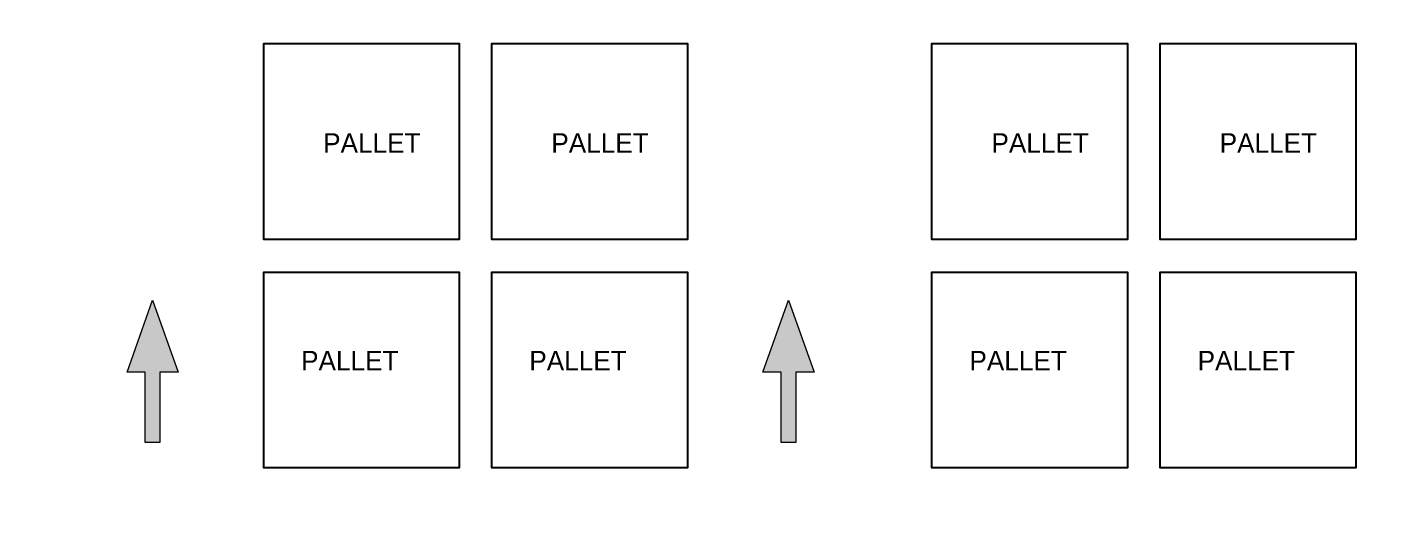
# Model space of a CAD drawing. Header units: centimetres. Extents: x 370416 to 395283, y 44791 to 69658.
# Drawn here: x 379514 to 380352, y 56250 to 56548 of the extents above; entities that cross this region are included whole.
import ezdxf

# ---------------------------------------------------------------- set-up
doc = ezdxf.new("R2010")
doc.units = ezdxf.units.CM
doc.layers.add('LVI_FLOOR BEDS - GENERAL', color=254, linetype='Continuous')
doc.layers.add('SPN-FURNITURE', color=7, linetype='Continuous')
doc.layers.add('SPN-DIM', color=8, linetype='Continuous', lineweight=15)
doc.styles.add('ARIAL', font='arial.ttf')

msp = doc.modelspace()

# ---------------------------------------------------------------- hatches: boundary and pattern name
at = {"layer": 'LVI_FLOOR BEDS - GENERAL', "lineweight": -3, "transparency": 33554508}
h = msp.add_hatch(color=1, dxfattribs=at)
h.dxf.hatch_style = 1
h.paths.add_polyline_path([(379594.95, 56293.48), (379585.95, 56293.48), (379585.95, 56336.58), (379574.72, 56336.58), (379590.45, 56380.6), (379606.18, 56336.58), (379594.95, 56336.58)])
h = msp.add_hatch(color=1, dxfattribs=at)
h.dxf.hatch_style = 1
h.paths.add_polyline_path([(379594.95, 56293.48), (379585.95, 56293.48), (379585.95, 56336.58), (379574.72, 56336.58), (379590.45, 56380.6), (379606.18, 56336.58), (379594.95, 56336.58)])
h = msp.add_hatch(color=1, dxfattribs=at)
h.dxf.hatch_style = 1
h.paths.add_polyline_path([(379594.95, 56293.48), (379585.95, 56293.48), (379585.95, 56336.58), (379574.72, 56336.58), (379590.45, 56380.6), (379606.18, 56336.58), (379594.95, 56336.58)])
h = msp.add_hatch(color=1, dxfattribs=at)
h.dxf.hatch_style = 1
h.paths.add_polyline_path([(379594.95, 56293.48), (379585.95, 56293.48), (379585.95, 56336.58), (379574.72, 56336.58), (379590.45, 56380.6), (379606.18, 56336.58), (379594.95, 56336.58)])
h = msp.add_hatch(color=1, dxfattribs=at)
h.dxf.hatch_style = 1
h.paths.add_polyline_path([(379594.95, 56293.48), (379585.95, 56293.48), (379585.95, 56336.58), (379574.72, 56336.58), (379590.45, 56380.6), (379606.18, 56336.58), (379594.95, 56336.58)])
h = msp.add_hatch(color=1, dxfattribs=at)
h.dxf.hatch_style = 1
h.paths.add_polyline_path([(379594.95, 56293.48), (379585.95, 56293.48), (379585.95, 56336.58), (379574.72, 56336.58), (379590.45, 56380.6), (379606.18, 56336.58), (379594.95, 56336.58)])
h = msp.add_hatch(color=1, dxfattribs=at)
h.dxf.hatch_style = 1
h.paths.add_polyline_path([(379594.95, 56293.48), (379585.95, 56293.48), (379585.95, 56336.58), (379574.72, 56336.58), (379590.45, 56380.6), (379606.18, 56336.58), (379594.95, 56336.58)])
h = msp.add_hatch(color=1, dxfattribs=at)
h.dxf.hatch_style = 1
h.paths.add_polyline_path([(379594.95, 56293.48), (379585.95, 56293.48), (379585.95, 56336.58), (379574.72, 56336.58), (379590.45, 56380.6), (379606.18, 56336.58), (379594.95, 56336.58)])
h = msp.add_hatch(color=1, dxfattribs=at)
h.dxf.hatch_style = 1
h.paths.add_polyline_path([(379594.95, 56293.48), (379585.95, 56293.48), (379585.95, 56336.58), (379574.72, 56336.58), (379590.45, 56380.6), (379606.18, 56336.58), (379594.95, 56336.58)])
h = msp.add_hatch(color=1, dxfattribs=at)
h.dxf.hatch_style = 1
h.paths.add_polyline_path([(379594.95, 56293.48), (379585.95, 56293.48), (379585.95, 56336.58), (379574.72, 56336.58), (379590.45, 56380.6), (379606.18, 56336.58), (379594.95, 56336.58)])
h = msp.add_hatch(color=1, dxfattribs=at)
h.dxf.hatch_style = 1
h.paths.add_polyline_path([(379594.95, 56293.48), (379585.95, 56293.48), (379585.95, 56336.58), (379574.72, 56336.58), (379590.45, 56380.6), (379606.18, 56336.58), (379594.95, 56336.58)])
h = msp.add_hatch(color=1, dxfattribs=at)
h.dxf.hatch_style = 1
h.paths.add_polyline_path([(379594.95, 56293.48), (379585.95, 56293.48), (379585.95, 56336.58), (379574.72, 56336.58), (379590.45, 56380.6), (379606.18, 56336.58), (379594.95, 56336.58)])
h = msp.add_hatch(color=1, dxfattribs=at)
h.dxf.hatch_style = 1
h.paths.add_polyline_path([(379594.95, 56293.48), (379585.95, 56293.48), (379585.95, 56336.58), (379574.72, 56336.58), (379590.45, 56380.6), (379606.18, 56336.58), (379594.95, 56336.58)])
h = msp.add_hatch(color=1, dxfattribs=at)
h.dxf.hatch_style = 1
h.paths.add_polyline_path([(379594.95, 56293.48), (379585.95, 56293.48), (379585.95, 56336.58), (379574.72, 56336.58), (379590.45, 56380.6), (379606.18, 56336.58), (379594.95, 56336.58)])
h = msp.add_hatch(color=1, dxfattribs=at)
h.dxf.hatch_style = 1
h.paths.add_polyline_path([(379594.95, 56293.48), (379585.95, 56293.48), (379585.95, 56336.58), (379574.72, 56336.58), (379590.45, 56380.6), (379606.18, 56336.58), (379594.95, 56336.58)])
h = msp.add_hatch(color=1, dxfattribs=at)
h.dxf.hatch_style = 1
h.paths.add_polyline_path([(379594.95, 56293.48), (379585.95, 56293.48), (379585.95, 56336.58), (379574.72, 56336.58), (379590.45, 56380.6), (379606.18, 56336.58), (379594.95, 56336.58)])
h = msp.add_hatch(color=1, dxfattribs=at)
h.dxf.hatch_style = 1
h.paths.add_polyline_path([(379594.95, 56293.48), (379585.95, 56293.48), (379585.95, 56336.58), (379574.72, 56336.58), (379590.45, 56380.6), (379606.18, 56336.58), (379594.95, 56336.58)])
h = msp.add_hatch(color=1, dxfattribs=at)
h.dxf.hatch_style = 1
h.paths.add_polyline_path([(379594.95, 56293.48), (379585.95, 56293.48), (379585.95, 56336.58), (379574.72, 56336.58), (379590.45, 56380.6), (379606.18, 56336.58), (379594.95, 56336.58)])
h = msp.add_hatch(color=1, dxfattribs=at)
h.dxf.hatch_style = 1
h.paths.add_polyline_path([(379594.95, 56293.48), (379585.95, 56293.48), (379585.95, 56336.58), (379574.72, 56336.58), (379590.45, 56380.6), (379606.18, 56336.58), (379594.95, 56336.58)])
h = msp.add_hatch(color=1, dxfattribs=at)
h.dxf.hatch_style = 1
h.paths.add_polyline_path([(379594.95, 56293.48), (379585.95, 56293.48), (379585.95, 56336.58), (379574.72, 56336.58), (379590.45, 56380.6), (379606.18, 56336.58), (379594.95, 56336.58)])
h = msp.add_hatch(color=1, dxfattribs=at)
h.dxf.hatch_style = 1
h.paths.add_polyline_path([(379594.95, 56293.48), (379585.95, 56293.48), (379585.95, 56336.58), (379574.72, 56336.58), (379590.45, 56380.6), (379606.18, 56336.58), (379594.95, 56336.58)])
h = msp.add_hatch(color=1, dxfattribs=at)
h.dxf.hatch_style = 1
h.paths.add_polyline_path([(379594.95, 56293.48), (379585.95, 56293.48), (379585.95, 56336.58), (379574.72, 56336.58), (379590.45, 56380.6), (379606.18, 56336.58), (379594.95, 56336.58)])
h = msp.add_hatch(color=1, dxfattribs=at)
h.dxf.hatch_style = 1
h.paths.add_polyline_path([(379594.95, 56293.48), (379585.95, 56293.48), (379585.95, 56336.58), (379574.72, 56336.58), (379590.45, 56380.6), (379606.18, 56336.58), (379594.95, 56336.58)])
h = msp.add_hatch(color=1, dxfattribs=at)
h.dxf.hatch_style = 1
h.paths.add_polyline_path([(379594.95, 56293.48), (379585.95, 56293.48), (379585.95, 56336.58), (379574.72, 56336.58), (379590.45, 56380.6), (379606.18, 56336.58), (379594.95, 56336.58)])
h = msp.add_hatch(color=1, dxfattribs=at)
h.dxf.hatch_style = 1
h.paths.add_polyline_path([(379594.95, 56293.48), (379585.95, 56293.48), (379585.95, 56336.58), (379574.72, 56336.58), (379590.45, 56380.6), (379606.18, 56336.58), (379594.95, 56336.58)])
h = msp.add_hatch(color=1, dxfattribs=at)
h.dxf.hatch_style = 1
h.paths.add_polyline_path([(379594.95, 56293.48), (379585.95, 56293.48), (379585.95, 56336.58), (379574.72, 56336.58), (379590.45, 56380.6), (379606.18, 56336.58), (379594.95, 56336.58)])
h = msp.add_hatch(color=1, dxfattribs=at)
h.dxf.hatch_style = 1
h.paths.add_polyline_path([(379594.95, 56293.48), (379585.95, 56293.48), (379585.95, 56336.58), (379574.72, 56336.58), (379590.45, 56380.6), (379606.18, 56336.58), (379594.95, 56336.58)])
h = msp.add_hatch(color=1, dxfattribs=at)
h.dxf.hatch_style = 1
h.paths.add_polyline_path([(379594.95, 56293.48), (379585.95, 56293.48), (379585.95, 56336.58), (379574.72, 56336.58), (379590.45, 56380.6), (379606.18, 56336.58), (379594.95, 56336.58)])
h = msp.add_hatch(color=1, dxfattribs=at)
h.dxf.hatch_style = 1
h.paths.add_polyline_path([(379594.95, 56293.48), (379585.95, 56293.48), (379585.95, 56336.58), (379574.72, 56336.58), (379590.45, 56380.6), (379606.18, 56336.58), (379594.95, 56336.58)])
h = msp.add_hatch(color=1, dxfattribs=at)
h.dxf.hatch_style = 1
h.paths.add_polyline_path([(379594.95, 56293.48), (379585.95, 56293.48), (379585.95, 56336.58), (379574.72, 56336.58), (379590.45, 56380.6), (379606.18, 56336.58), (379594.95, 56336.58)])
h = msp.add_hatch(color=1, dxfattribs=at)
h.dxf.hatch_style = 1
h.paths.add_polyline_path([(379594.95, 56293.48), (379585.95, 56293.48), (379585.95, 56336.58), (379574.72, 56336.58), (379590.45, 56380.6), (379606.18, 56336.58), (379594.95, 56336.58)])
h = msp.add_hatch(color=1, dxfattribs=at)
h.dxf.hatch_style = 1
h.paths.add_polyline_path([(379594.95, 56293.48), (379585.95, 56293.48), (379585.95, 56336.58), (379574.72, 56336.58), (379590.45, 56380.6), (379606.18, 56336.58), (379594.95, 56336.58)])
h = msp.add_hatch(color=1, dxfattribs=at)
h.dxf.hatch_style = 1
h.paths.add_polyline_path([(379984.95, 56293.48), (379975.95, 56293.48), (379975.95, 56336.58), (379964.72, 56336.58), (379980.45, 56380.6), (379996.18, 56336.58), (379984.95, 56336.58)])
h = msp.add_hatch(color=1, dxfattribs=at)
h.dxf.hatch_style = 1
h.paths.add_polyline_path([(379984.95, 56293.48), (379975.95, 56293.48), (379975.95, 56336.58), (379964.72, 56336.58), (379980.45, 56380.6), (379996.18, 56336.58), (379984.95, 56336.58)])
h = msp.add_hatch(color=1, dxfattribs=at)
h.dxf.hatch_style = 1
h.paths.add_polyline_path([(379984.95, 56293.48), (379975.95, 56293.48), (379975.95, 56336.58), (379964.72, 56336.58), (379980.45, 56380.6), (379996.18, 56336.58), (379984.95, 56336.58)])
h = msp.add_hatch(color=1, dxfattribs=at)
h.dxf.hatch_style = 1
h.paths.add_polyline_path([(379984.95, 56293.48), (379975.95, 56293.48), (379975.95, 56336.58), (379964.72, 56336.58), (379980.45, 56380.6), (379996.18, 56336.58), (379984.95, 56336.58)])
h = msp.add_hatch(color=1, dxfattribs=at)
h.dxf.hatch_style = 1
h.paths.add_polyline_path([(379984.95, 56293.48), (379975.95, 56293.48), (379975.95, 56336.58), (379964.72, 56336.58), (379980.45, 56380.6), (379996.18, 56336.58), (379984.95, 56336.58)])
h = msp.add_hatch(color=1, dxfattribs=at)
h.dxf.hatch_style = 1
h.paths.add_polyline_path([(379984.95, 56293.48), (379975.95, 56293.48), (379975.95, 56336.58), (379964.72, 56336.58), (379980.45, 56380.6), (379996.18, 56336.58), (379984.95, 56336.58)])
h = msp.add_hatch(color=1, dxfattribs=at)
h.dxf.hatch_style = 1
h.paths.add_polyline_path([(379984.95, 56293.48), (379975.95, 56293.48), (379975.95, 56336.58), (379964.72, 56336.58), (379980.45, 56380.6), (379996.18, 56336.58), (379984.95, 56336.58)])
h = msp.add_hatch(color=1, dxfattribs=at)
h.dxf.hatch_style = 1
h.paths.add_polyline_path([(379984.95, 56293.48), (379975.95, 56293.48), (379975.95, 56336.58), (379964.72, 56336.58), (379980.45, 56380.6), (379996.18, 56336.58), (379984.95, 56336.58)])
h = msp.add_hatch(color=1, dxfattribs=at)
h.dxf.hatch_style = 1
h.paths.add_polyline_path([(379984.95, 56293.48), (379975.95, 56293.48), (379975.95, 56336.58), (379964.72, 56336.58), (379980.45, 56380.6), (379996.18, 56336.58), (379984.95, 56336.58)])
h = msp.add_hatch(color=1, dxfattribs=at)
h.dxf.hatch_style = 1
h.paths.add_polyline_path([(379984.95, 56293.48), (379975.95, 56293.48), (379975.95, 56336.58), (379964.72, 56336.58), (379980.45, 56380.6), (379996.18, 56336.58), (379984.95, 56336.58)])
h = msp.add_hatch(color=1, dxfattribs=at)
h.dxf.hatch_style = 1
h.paths.add_polyline_path([(379984.95, 56293.48), (379975.95, 56293.48), (379975.95, 56336.58), (379964.72, 56336.58), (379980.45, 56380.6), (379996.18, 56336.58), (379984.95, 56336.58)])
h = msp.add_hatch(color=1, dxfattribs=at)
h.dxf.hatch_style = 1
h.paths.add_polyline_path([(379984.95, 56293.48), (379975.95, 56293.48), (379975.95, 56336.58), (379964.72, 56336.58), (379980.45, 56380.6), (379996.18, 56336.58), (379984.95, 56336.58)])
h = msp.add_hatch(color=1, dxfattribs=at)
h.dxf.hatch_style = 1
h.paths.add_polyline_path([(379984.95, 56293.48), (379975.95, 56293.48), (379975.95, 56336.58), (379964.72, 56336.58), (379980.45, 56380.6), (379996.18, 56336.58), (379984.95, 56336.58)])
h = msp.add_hatch(color=1, dxfattribs=at)
h.dxf.hatch_style = 1
h.paths.add_polyline_path([(379984.95, 56293.48), (379975.95, 56293.48), (379975.95, 56336.58), (379964.72, 56336.58), (379980.45, 56380.6), (379996.18, 56336.58), (379984.95, 56336.58)])
h = msp.add_hatch(color=1, dxfattribs=at)
h.dxf.hatch_style = 1
h.paths.add_polyline_path([(379984.95, 56293.48), (379975.95, 56293.48), (379975.95, 56336.58), (379964.72, 56336.58), (379980.45, 56380.6), (379996.18, 56336.58), (379984.95, 56336.58)])
h = msp.add_hatch(color=1, dxfattribs=at)
h.dxf.hatch_style = 1
h.paths.add_polyline_path([(379984.95, 56293.48), (379975.95, 56293.48), (379975.95, 56336.58), (379964.72, 56336.58), (379980.45, 56380.6), (379996.18, 56336.58), (379984.95, 56336.58)])
h = msp.add_hatch(color=1, dxfattribs=at)
h.dxf.hatch_style = 1
h.paths.add_polyline_path([(379984.95, 56293.48), (379975.95, 56293.48), (379975.95, 56336.58), (379964.72, 56336.58), (379980.45, 56380.6), (379996.18, 56336.58), (379984.95, 56336.58)])
h = msp.add_hatch(color=1, dxfattribs=at)
h.dxf.hatch_style = 1
h.paths.add_polyline_path([(379984.95, 56293.48), (379975.95, 56293.48), (379975.95, 56336.58), (379964.72, 56336.58), (379980.45, 56380.6), (379996.18, 56336.58), (379984.95, 56336.58)])
h = msp.add_hatch(color=1, dxfattribs=at)
h.dxf.hatch_style = 1
h.paths.add_polyline_path([(379984.95, 56293.48), (379975.95, 56293.48), (379975.95, 56336.58), (379964.72, 56336.58), (379980.45, 56380.6), (379996.18, 56336.58), (379984.95, 56336.58)])
h = msp.add_hatch(color=1, dxfattribs=at)
h.dxf.hatch_style = 1
h.paths.add_polyline_path([(379984.95, 56293.48), (379975.95, 56293.48), (379975.95, 56336.58), (379964.72, 56336.58), (379980.45, 56380.6), (379996.18, 56336.58), (379984.95, 56336.58)])
h = msp.add_hatch(color=1, dxfattribs=at)
h.dxf.hatch_style = 1
h.paths.add_polyline_path([(379984.95, 56293.48), (379975.95, 56293.48), (379975.95, 56336.58), (379964.72, 56336.58), (379980.45, 56380.6), (379996.18, 56336.58), (379984.95, 56336.58)])
h = msp.add_hatch(color=1, dxfattribs=at)
h.dxf.hatch_style = 1
h.paths.add_polyline_path([(379984.95, 56293.48), (379975.95, 56293.48), (379975.95, 56336.58), (379964.72, 56336.58), (379980.45, 56380.6), (379996.18, 56336.58), (379984.95, 56336.58)])
h = msp.add_hatch(color=1, dxfattribs=at)
h.dxf.hatch_style = 1
h.paths.add_polyline_path([(379984.95, 56293.48), (379975.95, 56293.48), (379975.95, 56336.58), (379964.72, 56336.58), (379980.45, 56380.6), (379996.18, 56336.58), (379984.95, 56336.58)])
h = msp.add_hatch(color=1, dxfattribs=at)
h.dxf.hatch_style = 1
h.paths.add_polyline_path([(379984.95, 56293.48), (379975.95, 56293.48), (379975.95, 56336.58), (379964.72, 56336.58), (379980.45, 56380.6), (379996.18, 56336.58), (379984.95, 56336.58)])
h = msp.add_hatch(color=1, dxfattribs=at)
h.dxf.hatch_style = 1
h.paths.add_polyline_path([(379984.95, 56293.48), (379975.95, 56293.48), (379975.95, 56336.58), (379964.72, 56336.58), (379980.45, 56380.6), (379996.18, 56336.58), (379984.95, 56336.58)])
h = msp.add_hatch(color=1, dxfattribs=at)
h.dxf.hatch_style = 1
h.paths.add_polyline_path([(379984.95, 56293.48), (379975.95, 56293.48), (379975.95, 56336.58), (379964.72, 56336.58), (379980.45, 56380.6), (379996.18, 56336.58), (379984.95, 56336.58)])
h = msp.add_hatch(color=1, dxfattribs=at)
h.dxf.hatch_style = 1
h.paths.add_polyline_path([(379984.95, 56293.48), (379975.95, 56293.48), (379975.95, 56336.58), (379964.72, 56336.58), (379980.45, 56380.6), (379996.18, 56336.58), (379984.95, 56336.58)])
h = msp.add_hatch(color=1, dxfattribs=at)
h.dxf.hatch_style = 1
h.paths.add_polyline_path([(379984.95, 56293.48), (379975.95, 56293.48), (379975.95, 56336.58), (379964.72, 56336.58), (379980.45, 56380.6), (379996.18, 56336.58), (379984.95, 56336.58)])
h = msp.add_hatch(color=1, dxfattribs=at)
h.dxf.hatch_style = 1
h.paths.add_polyline_path([(379984.95, 56293.48), (379975.95, 56293.48), (379975.95, 56336.58), (379964.72, 56336.58), (379980.45, 56380.6), (379996.18, 56336.58), (379984.95, 56336.58)])
h = msp.add_hatch(color=1, dxfattribs=at)
h.dxf.hatch_style = 1
h.paths.add_polyline_path([(379984.95, 56293.48), (379975.95, 56293.48), (379975.95, 56336.58), (379964.72, 56336.58), (379980.45, 56380.6), (379996.18, 56336.58), (379984.95, 56336.58)])
h = msp.add_hatch(color=1, dxfattribs=at)
h.dxf.hatch_style = 1
h.paths.add_polyline_path([(379984.95, 56293.48), (379975.95, 56293.48), (379975.95, 56336.58), (379964.72, 56336.58), (379980.45, 56380.6), (379996.18, 56336.58), (379984.95, 56336.58)])
h = msp.add_hatch(color=1, dxfattribs=at)
h.dxf.hatch_style = 1
h.paths.add_polyline_path([(379984.95, 56293.48), (379975.95, 56293.48), (379975.95, 56336.58), (379964.72, 56336.58), (379980.45, 56380.6), (379996.18, 56336.58), (379984.95, 56336.58)])

# ---------------------------------------------------------------- linework, layer by layer
at = {"color": 30, "true_color": 0xf26722}
for points in [[(379658.57, 56537.86), (379658.57, 56537.86), (379778.57, 56537.86), (379778.57, 56417.86), (379658.57, 56417.86), (379658.57, 56537.86)], [(379798.57, 56537.86), (379798.57, 56537.86), (379918.57, 56537.86), (379918.57, 56417.86), (379798.57, 56417.86), (379798.57, 56537.86)], [(380068.57, 56537.86), (380068.57, 56537.86), (380188.57, 56537.86), (380188.57, 56417.86), (380068.57, 56417.86), (380068.57, 56537.86)], [(380208.57, 56537.86), (380208.57, 56537.86), (380328.57, 56537.86), (380328.57, 56417.86), (380208.57, 56417.86), (380208.57, 56537.86)], [(379658.57, 56397.86), (379658.57, 56397.86), (379778.57, 56397.86), (379778.57, 56277.86), (379658.57, 56277.86), (379658.57, 56397.86)], [(379798.57, 56397.86), (379798.57, 56397.86), (379918.57, 56397.86), (379918.57, 56277.86), (379798.57, 56277.86), (379798.57, 56397.86)], [(380068.57, 56397.86), (380068.57, 56397.86), (380188.57, 56397.86), (380188.57, 56277.86), (380068.57, 56277.86), (380068.57, 56397.86)], [(380208.57, 56397.86), (380208.57, 56397.86), (380328.57, 56397.86), (380328.57, 56277.86), (380208.57, 56277.86), (380208.57, 56397.86)]]:
    msp.add_lwpolyline(points, dxfattribs=at)
msp.add_circle((382849.73, 57224.74), 12433.5)
at = {"layer": 'SPN-DIM', "color": 251, "true_color": 0x636466}
for points in [[(379594.95, 56293.48), (379585.95, 56293.48), (379585.95, 56336.58), (379574.72, 56336.58), (379590.45, 56380.6), (379606.18, 56336.58), (379594.95, 56336.58), (379594.95, 56293.48)], [(379594.95, 56293.48), (379585.95, 56293.48), (379585.95, 56336.58), (379574.72, 56336.58), (379590.45, 56380.6), (379606.18, 56336.58), (379594.95, 56336.58), (379594.95, 56293.48)], [(379594.95, 56293.48), (379585.95, 56293.48), (379585.95, 56336.58), (379574.72, 56336.58), (379590.45, 56380.6), (379606.18, 56336.58), (379594.95, 56336.58), (379594.95, 56293.48)], [(379594.95, 56293.48), (379585.95, 56293.48), (379585.95, 56336.58), (379574.72, 56336.58), (379590.45, 56380.6), (379606.18, 56336.58), (379594.95, 56336.58), (379594.95, 56293.48)], [(379594.95, 56293.48), (379585.95, 56293.48), (379585.95, 56336.58), (379574.72, 56336.58), (379590.45, 56380.6), (379606.18, 56336.58), (379594.95, 56336.58), (379594.95, 56293.48)], [(379594.95, 56293.48), (379585.95, 56293.48), (379585.95, 56336.58), (379574.72, 56336.58), (379590.45, 56380.6), (379606.18, 56336.58), (379594.95, 56336.58), (379594.95, 56293.48)], [(379594.95, 56293.48), (379585.95, 56293.48), (379585.95, 56336.58), (379574.72, 56336.58), (379590.45, 56380.6), (379606.18, 56336.58), (379594.95, 56336.58), (379594.95, 56293.48)], [(379594.95, 56293.48), (379585.95, 56293.48), (379585.95, 56336.58), (379574.72, 56336.58), (379590.45, 56380.6), (379606.18, 56336.58), (379594.95, 56336.58), (379594.95, 56293.48)], [(379594.95, 56293.48), (379585.95, 56293.48), (379585.95, 56336.58), (379574.72, 56336.58), (379590.45, 56380.6), (379606.18, 56336.58), (379594.95, 56336.58), (379594.95, 56293.48)], [(379594.95, 56293.48), (379585.95, 56293.48), (379585.95, 56336.58), (379574.72, 56336.58), (379590.45, 56380.6), (379606.18, 56336.58), (379594.95, 56336.58), (379594.95, 56293.48)], [(379594.95, 56293.48), (379585.95, 56293.48), (379585.95, 56336.58), (379574.72, 56336.58), (379590.45, 56380.6), (379606.18, 56336.58), (379594.95, 56336.58), (379594.95, 56293.48)], [(379594.95, 56293.48), (379585.95, 56293.48), (379585.95, 56336.58), (379574.72, 56336.58), (379590.45, 56380.6), (379606.18, 56336.58), (379594.95, 56336.58), (379594.95, 56293.48)], [(379594.95, 56293.48), (379585.95, 56293.48), (379585.95, 56336.58), (379574.72, 56336.58), (379590.45, 56380.6), (379606.18, 56336.58), (379594.95, 56336.58), (379594.95, 56293.48)], [(379594.95, 56293.48), (379585.95, 56293.48), (379585.95, 56336.58), (379574.72, 56336.58), (379590.45, 56380.6), (379606.18, 56336.58), (379594.95, 56336.58), (379594.95, 56293.48)], [(379594.95, 56293.48), (379585.95, 56293.48), (379585.95, 56336.58), (379574.72, 56336.58), (379590.45, 56380.6), (379606.18, 56336.58), (379594.95, 56336.58), (379594.95, 56293.48)], [(379594.95, 56293.48), (379585.95, 56293.48), (379585.95, 56336.58), (379574.72, 56336.58), (379590.45, 56380.6), (379606.18, 56336.58), (379594.95, 56336.58), (379594.95, 56293.48)], [(379594.95, 56293.48), (379585.95, 56293.48), (379585.95, 56336.58), (379574.72, 56336.58), (379590.45, 56380.6), (379606.18, 56336.58), (379594.95, 56336.58), (379594.95, 56293.48)], [(379594.95, 56293.48), (379585.95, 56293.48), (379585.95, 56336.58), (379574.72, 56336.58), (379590.45, 56380.6), (379606.18, 56336.58), (379594.95, 56336.58), (379594.95, 56293.48)], [(379594.95, 56293.48), (379585.95, 56293.48), (379585.95, 56336.58), (379574.72, 56336.58), (379590.45, 56380.6), (379606.18, 56336.58), (379594.95, 56336.58), (379594.95, 56293.48)], [(379594.95, 56293.48), (379585.95, 56293.48), (379585.95, 56336.58), (379574.72, 56336.58), (379590.45, 56380.6), (379606.18, 56336.58), (379594.95, 56336.58), (379594.95, 56293.48)], [(379594.95, 56293.48), (379585.95, 56293.48), (379585.95, 56336.58), (379574.72, 56336.58), (379590.45, 56380.6), (379606.18, 56336.58), (379594.95, 56336.58), (379594.95, 56293.48)], [(379594.95, 56293.48), (379585.95, 56293.48), (379585.95, 56336.58), (379574.72, 56336.58), (379590.45, 56380.6), (379606.18, 56336.58), (379594.95, 56336.58), (379594.95, 56293.48)], [(379594.95, 56293.48), (379585.95, 56293.48), (379585.95, 56336.58), (379574.72, 56336.58), (379590.45, 56380.6), (379606.18, 56336.58), (379594.95, 56336.58), (379594.95, 56293.48)], [(379594.95, 56293.48), (379585.95, 56293.48), (379585.95, 56336.58), (379574.72, 56336.58), (379590.45, 56380.6), (379606.18, 56336.58), (379594.95, 56336.58), (379594.95, 56293.48)], [(379594.95, 56293.48), (379585.95, 56293.48), (379585.95, 56336.58), (379574.72, 56336.58), (379590.45, 56380.6), (379606.18, 56336.58), (379594.95, 56336.58), (379594.95, 56293.48)], [(379594.95, 56293.48), (379585.95, 56293.48), (379585.95, 56336.58), (379574.72, 56336.58), (379590.45, 56380.6), (379606.18, 56336.58), (379594.95, 56336.58), (379594.95, 56293.48)], [(379594.95, 56293.48), (379585.95, 56293.48), (379585.95, 56336.58), (379574.72, 56336.58), (379590.45, 56380.6), (379606.18, 56336.58), (379594.95, 56336.58), (379594.95, 56293.48)], [(379594.95, 56293.48), (379585.95, 56293.48), (379585.95, 56336.58), (379574.72, 56336.58), (379590.45, 56380.6), (379606.18, 56336.58), (379594.95, 56336.58), (379594.95, 56293.48)], [(379594.95, 56293.48), (379585.95, 56293.48), (379585.95, 56336.58), (379574.72, 56336.58), (379590.45, 56380.6), (379606.18, 56336.58), (379594.95, 56336.58), (379594.95, 56293.48)], [(379594.95, 56293.48), (379585.95, 56293.48), (379585.95, 56336.58), (379574.72, 56336.58), (379590.45, 56380.6), (379606.18, 56336.58), (379594.95, 56336.58), (379594.95, 56293.48)], [(379594.95, 56293.48), (379585.95, 56293.48), (379585.95, 56336.58), (379574.72, 56336.58), (379590.45, 56380.6), (379606.18, 56336.58), (379594.95, 56336.58), (379594.95, 56293.48)], [(379594.95, 56293.48), (379585.95, 56293.48), (379585.95, 56336.58), (379574.72, 56336.58), (379590.45, 56380.6), (379606.18, 56336.58), (379594.95, 56336.58), (379594.95, 56293.48)], [(379984.95, 56293.48), (379975.95, 56293.48), (379975.95, 56336.58), (379964.72, 56336.58), (379980.45, 56380.6), (379996.18, 56336.58), (379984.95, 56336.58), (379984.95, 56293.48)], [(379984.95, 56293.48), (379975.95, 56293.48), (379975.95, 56336.58), (379964.72, 56336.58), (379980.45, 56380.6), (379996.18, 56336.58), (379984.95, 56336.58), (379984.95, 56293.48)], [(379984.95, 56293.48), (379975.95, 56293.48), (379975.95, 56336.58), (379964.72, 56336.58), (379980.45, 56380.6), (379996.18, 56336.58), (379984.95, 56336.58), (379984.95, 56293.48)], [(379984.95, 56293.48), (379975.95, 56293.48), (379975.95, 56336.58), (379964.72, 56336.58), (379980.45, 56380.6), (379996.18, 56336.58), (379984.95, 56336.58), (379984.95, 56293.48)], [(379984.95, 56293.48), (379975.95, 56293.48), (379975.95, 56336.58), (379964.72, 56336.58), (379980.45, 56380.6), (379996.18, 56336.58), (379984.95, 56336.58), (379984.95, 56293.48)], [(379984.95, 56293.48), (379975.95, 56293.48), (379975.95, 56336.58), (379964.72, 56336.58), (379980.45, 56380.6), (379996.18, 56336.58), (379984.95, 56336.58), (379984.95, 56293.48)], [(379984.95, 56293.48), (379975.95, 56293.48), (379975.95, 56336.58), (379964.72, 56336.58), (379980.45, 56380.6), (379996.18, 56336.58), (379984.95, 56336.58), (379984.95, 56293.48)], [(379984.95, 56293.48), (379975.95, 56293.48), (379975.95, 56336.58), (379964.72, 56336.58), (379980.45, 56380.6), (379996.18, 56336.58), (379984.95, 56336.58), (379984.95, 56293.48)], [(379984.95, 56293.48), (379975.95, 56293.48), (379975.95, 56336.58), (379964.72, 56336.58), (379980.45, 56380.6), (379996.18, 56336.58), (379984.95, 56336.58), (379984.95, 56293.48)], [(379984.95, 56293.48), (379975.95, 56293.48), (379975.95, 56336.58), (379964.72, 56336.58), (379980.45, 56380.6), (379996.18, 56336.58), (379984.95, 56336.58), (379984.95, 56293.48)], [(379984.95, 56293.48), (379975.95, 56293.48), (379975.95, 56336.58), (379964.72, 56336.58), (379980.45, 56380.6), (379996.18, 56336.58), (379984.95, 56336.58), (379984.95, 56293.48)], [(379984.95, 56293.48), (379975.95, 56293.48), (379975.95, 56336.58), (379964.72, 56336.58), (379980.45, 56380.6), (379996.18, 56336.58), (379984.95, 56336.58), (379984.95, 56293.48)], [(379984.95, 56293.48), (379975.95, 56293.48), (379975.95, 56336.58), (379964.72, 56336.58), (379980.45, 56380.6), (379996.18, 56336.58), (379984.95, 56336.58), (379984.95, 56293.48)], [(379984.95, 56293.48), (379975.95, 56293.48), (379975.95, 56336.58), (379964.72, 56336.58), (379980.45, 56380.6), (379996.18, 56336.58), (379984.95, 56336.58), (379984.95, 56293.48)], [(379984.95, 56293.48), (379975.95, 56293.48), (379975.95, 56336.58), (379964.72, 56336.58), (379980.45, 56380.6), (379996.18, 56336.58), (379984.95, 56336.58), (379984.95, 56293.48)], [(379984.95, 56293.48), (379975.95, 56293.48), (379975.95, 56336.58), (379964.72, 56336.58), (379980.45, 56380.6), (379996.18, 56336.58), (379984.95, 56336.58), (379984.95, 56293.48)], [(379984.95, 56293.48), (379975.95, 56293.48), (379975.95, 56336.58), (379964.72, 56336.58), (379980.45, 56380.6), (379996.18, 56336.58), (379984.95, 56336.58), (379984.95, 56293.48)], [(379984.95, 56293.48), (379975.95, 56293.48), (379975.95, 56336.58), (379964.72, 56336.58), (379980.45, 56380.6), (379996.18, 56336.58), (379984.95, 56336.58), (379984.95, 56293.48)], [(379984.95, 56293.48), (379975.95, 56293.48), (379975.95, 56336.58), (379964.72, 56336.58), (379980.45, 56380.6), (379996.18, 56336.58), (379984.95, 56336.58), (379984.95, 56293.48)], [(379984.95, 56293.48), (379975.95, 56293.48), (379975.95, 56336.58), (379964.72, 56336.58), (379980.45, 56380.6), (379996.18, 56336.58), (379984.95, 56336.58), (379984.95, 56293.48)], [(379984.95, 56293.48), (379975.95, 56293.48), (379975.95, 56336.58), (379964.72, 56336.58), (379980.45, 56380.6), (379996.18, 56336.58), (379984.95, 56336.58), (379984.95, 56293.48)], [(379984.95, 56293.48), (379975.95, 56293.48), (379975.95, 56336.58), (379964.72, 56336.58), (379980.45, 56380.6), (379996.18, 56336.58), (379984.95, 56336.58), (379984.95, 56293.48)], [(379984.95, 56293.48), (379975.95, 56293.48), (379975.95, 56336.58), (379964.72, 56336.58), (379980.45, 56380.6), (379996.18, 56336.58), (379984.95, 56336.58), (379984.95, 56293.48)], [(379984.95, 56293.48), (379975.95, 56293.48), (379975.95, 56336.58), (379964.72, 56336.58), (379980.45, 56380.6), (379996.18, 56336.58), (379984.95, 56336.58), (379984.95, 56293.48)], [(379984.95, 56293.48), (379975.95, 56293.48), (379975.95, 56336.58), (379964.72, 56336.58), (379980.45, 56380.6), (379996.18, 56336.58), (379984.95, 56336.58), (379984.95, 56293.48)], [(379984.95, 56293.48), (379975.95, 56293.48), (379975.95, 56336.58), (379964.72, 56336.58), (379980.45, 56380.6), (379996.18, 56336.58), (379984.95, 56336.58), (379984.95, 56293.48)], [(379984.95, 56293.48), (379975.95, 56293.48), (379975.95, 56336.58), (379964.72, 56336.58), (379980.45, 56380.6), (379996.18, 56336.58), (379984.95, 56336.58), (379984.95, 56293.48)], [(379984.95, 56293.48), (379975.95, 56293.48), (379975.95, 56336.58), (379964.72, 56336.58), (379980.45, 56380.6), (379996.18, 56336.58), (379984.95, 56336.58), (379984.95, 56293.48)], [(379984.95, 56293.48), (379975.95, 56293.48), (379975.95, 56336.58), (379964.72, 56336.58), (379980.45, 56380.6), (379996.18, 56336.58), (379984.95, 56336.58), (379984.95, 56293.48)], [(379984.95, 56293.48), (379975.95, 56293.48), (379975.95, 56336.58), (379964.72, 56336.58), (379980.45, 56380.6), (379996.18, 56336.58), (379984.95, 56336.58), (379984.95, 56293.48)], [(379984.95, 56293.48), (379975.95, 56293.48), (379975.95, 56336.58), (379964.72, 56336.58), (379980.45, 56380.6), (379996.18, 56336.58), (379984.95, 56336.58), (379984.95, 56293.48)], [(379984.95, 56293.48), (379975.95, 56293.48), (379975.95, 56336.58), (379964.72, 56336.58), (379980.45, 56380.6), (379996.18, 56336.58), (379984.95, 56336.58), (379984.95, 56293.48)]]:
    msp.add_lwpolyline(points, dxfattribs=at)

# ---------------------------------------------------------------- texts
at = {"layer": 'SPN-FURNITURE', "color": 1, "char_height": 12, "attachment_point": 1, "style": 'ARIAL'}
for insert in [(379695.04, 56482.96), (379835.04, 56482.96), (380105.04, 56482.96), (380245.04, 56482.96), (379681.52, 56349.55), (379821.52, 56349.55), (380091.52, 56349.55), (380231.52, 56349.55)]:
    msp.add_mtext('{\\fCentury Gothic|b0|i0|c0|p34;PALLET}', dxfattribs=dict(at, insert=insert))

doc.saveas('drawing.dxf')
